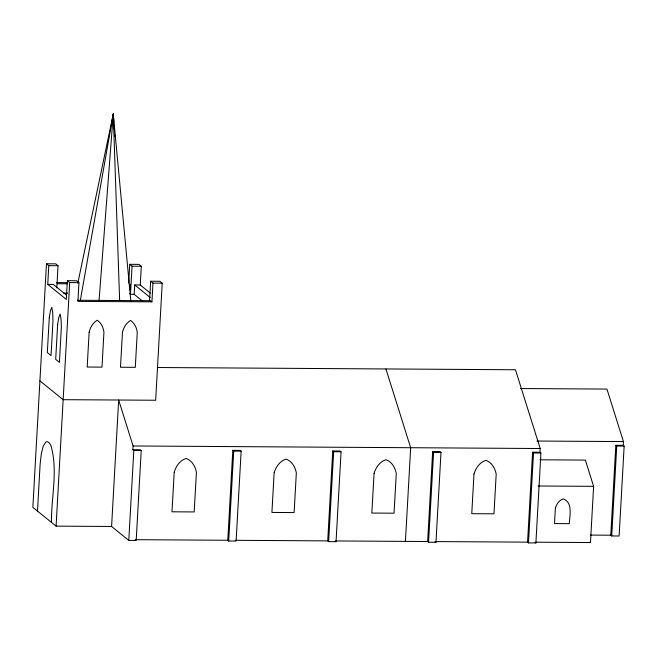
<?xml version="1.0" encoding="UTF-8"?>
<svg xmlns="http://www.w3.org/2000/svg" width="657" height="657" viewBox="0 0 657 657"><rect width="100%" height="100%" fill="white"/><g stroke="black" fill="none" stroke-linecap="round" stroke-linejoin="round"><path stroke-width="0.99" d="M113.152 117.127L113.259 114.055L77.83 283.068M56.806 287.807L58.038 265.724L55.722 263.843L46.466 263.786L32.85 507.327L56.083 526.126L111.591 526.479L128.788 540.391L136.188 540.44L141.214 450.513L140.286 449.758L132.886 449.717L133.092 445.972L118.662 400.023L111.591 526.479M149.525 301.3L150.642 281.229L152.966 283.11L151.923 301.842L77.904 301.382L78.947 282.65L76.623 280.769L67.375 280.711L66.324 299.444L47.739 284.399L48.79 265.666L46.466 263.786M37.498 511.089L40.118 464.253L41.317 453.921L43.263 446.037L45.965 441.947A33.63 8.377 -89.6 0 1 51.098 446.103C58.005 470.962 51.279 497.111 51.435 522.364M56.083 526.126L69.699 282.584L67.375 280.711M128.69 283.044L129.741 264.311L138.988 264.369L141.312 266.249L140.27 284.982L150.33 293.129M129.766 289.794L130.086 284.169M142.709 301.21L134.192 294.311L130.488 294.295L132.057 266.192L129.741 264.311M134.192 294.311L134.718 284.949L140.27 284.982M128.788 540.391L133.814 450.464L132.886 449.717M150.642 281.229L159.897 281.286L162.222 283.167L155.676 400.253L63.154 399.678L39.921 380.871M227.782 540.268L232.808 450.341L240.216 450.39L241.144 451.137L236.109 541.064L228.71 541.015L227.782 540.268L135.26 539.684M228.71 541.015L233.736 451.096L232.808 450.341M327.712 540.892L332.738 450.973L340.137 451.014L341.065 451.77L336.039 541.688L328.64 541.647L327.712 540.892L235.181 540.309M328.64 541.647L333.666 451.72L332.738 450.973M405.426 541.384L410.666 447.713L385.93 368.947M427.633 541.524L432.659 451.597L440.067 451.646L440.995 452.394L435.969 542.321L428.561 542.271L427.633 541.524L336.129 540.949M428.561 542.271L433.587 452.353L432.659 451.597M527.563 542.148L532.589 452.23L539.988 452.271L540.916 453.026L535.89 542.945L528.491 542.904L527.563 542.148L436.051 541.573M528.491 542.904L533.517 452.977L532.589 452.23M539.988 452.271L540.202 448.526L515.466 369.76L157.655 367.518M539.955 459.801L585.371 460.089L593.616 486.344L590.479 542.542L535.972 542.206M610.788 535.209L615.823 445.29L623.222 445.331L624.15 446.087L619.124 536.005L611.724 535.964L610.788 535.209L590.372 535.085M611.724 535.964L616.751 446.037L615.823 445.29M623.222 445.331L623.427 441.586L606.937 389.075L520.516 388.533M99.067 300.421L113.259 114.055L130.899 301.67M112.339 120.124L113.259 114.055L113.809 122.243M80.343 300.364L113.259 114.055L119.631 300.52M48.79 265.666L58.038 265.724M132.057 266.192L141.312 266.249M56.699 282.592L66.842 282.658M69.699 282.584L78.947 282.65M152.966 283.11L162.222 283.167M57.077 283.717L67.219 283.775M47.739 284.399L53.291 284.432L66.456 295.092M63.655 293.129L67.712 293.153M77.518 300.257L150.527 300.717L151.923 301.842M537.007 441.044L623.427 441.586M616.751 446.037L624.15 446.087M133.092 445.972L540.202 448.526M133.814 450.464L141.214 450.513M233.736 451.096L241.144 451.137M333.666 451.72L341.065 451.77M433.587 452.353L440.995 452.394M533.517 452.977L540.916 453.026M538.108 485.991L593.616 486.344M534.962 542.197L535.89 542.945M134.718 284.949L150.198 297.481M129.56 293.539L130.488 294.295M435.033 541.565L435.969 542.321M335.111 540.941L336.039 541.688M114.014 125.315L114.293 129.413M114.638 134.529L114.778 136.582M49.275 317.758L47.329 352.604L51.049 355.609L52.995 320.764L52.716 312.707L51.804 307.271L50.392 310.827L49.275 317.758M57.635 324.525L55.689 359.371L59.409 362.377L61.356 327.531L61.076 319.474L60.165 314.038L58.752 317.594L57.635 324.525M89.138 332.187L87.192 367.033L101.991 367.123L103.937 332.278C103.445 327.572 101.244 322.907 97.211 320.238C92.933 322.833 90.198 327.367 89.138 332.187M122.448 332.393L120.494 367.238L135.301 367.329L137.247 332.483C136.755 327.777 134.545 323.113 130.521 320.452C126.243 323.047 123.508 327.58 122.448 332.393M174.212 472.087L171.986 511.803L194.193 511.943L196.418 472.227C195.293 466.396 192.033 460.442 186.079 458.479C179.887 460.393 176.043 466.166 174.212 472.087M274.133 472.72L271.916 512.435L294.122 512.575L296.34 472.859C295.215 467.02 291.963 461.066 286 459.112C279.816 461.025 275.973 466.798 274.133 472.72M374.063 473.344L371.837 513.06L394.044 513.199L396.27 473.483C395.144 467.653 391.884 461.699 385.93 459.736C379.746 461.649 375.894 467.423 374.063 473.344M473.984 473.968L471.767 513.684L493.974 513.823L496.191 474.108C495.066 468.277 491.814 462.323 485.852 460.368C479.667 462.282 475.824 468.055 473.984 473.968M555.387 507.968L554.516 523.58L569.315 523.67C569.562 515.663 573.249 502.769 563.295 498.893C559.173 500.174 556.61 504.018 555.387 507.968"/></g></svg>
